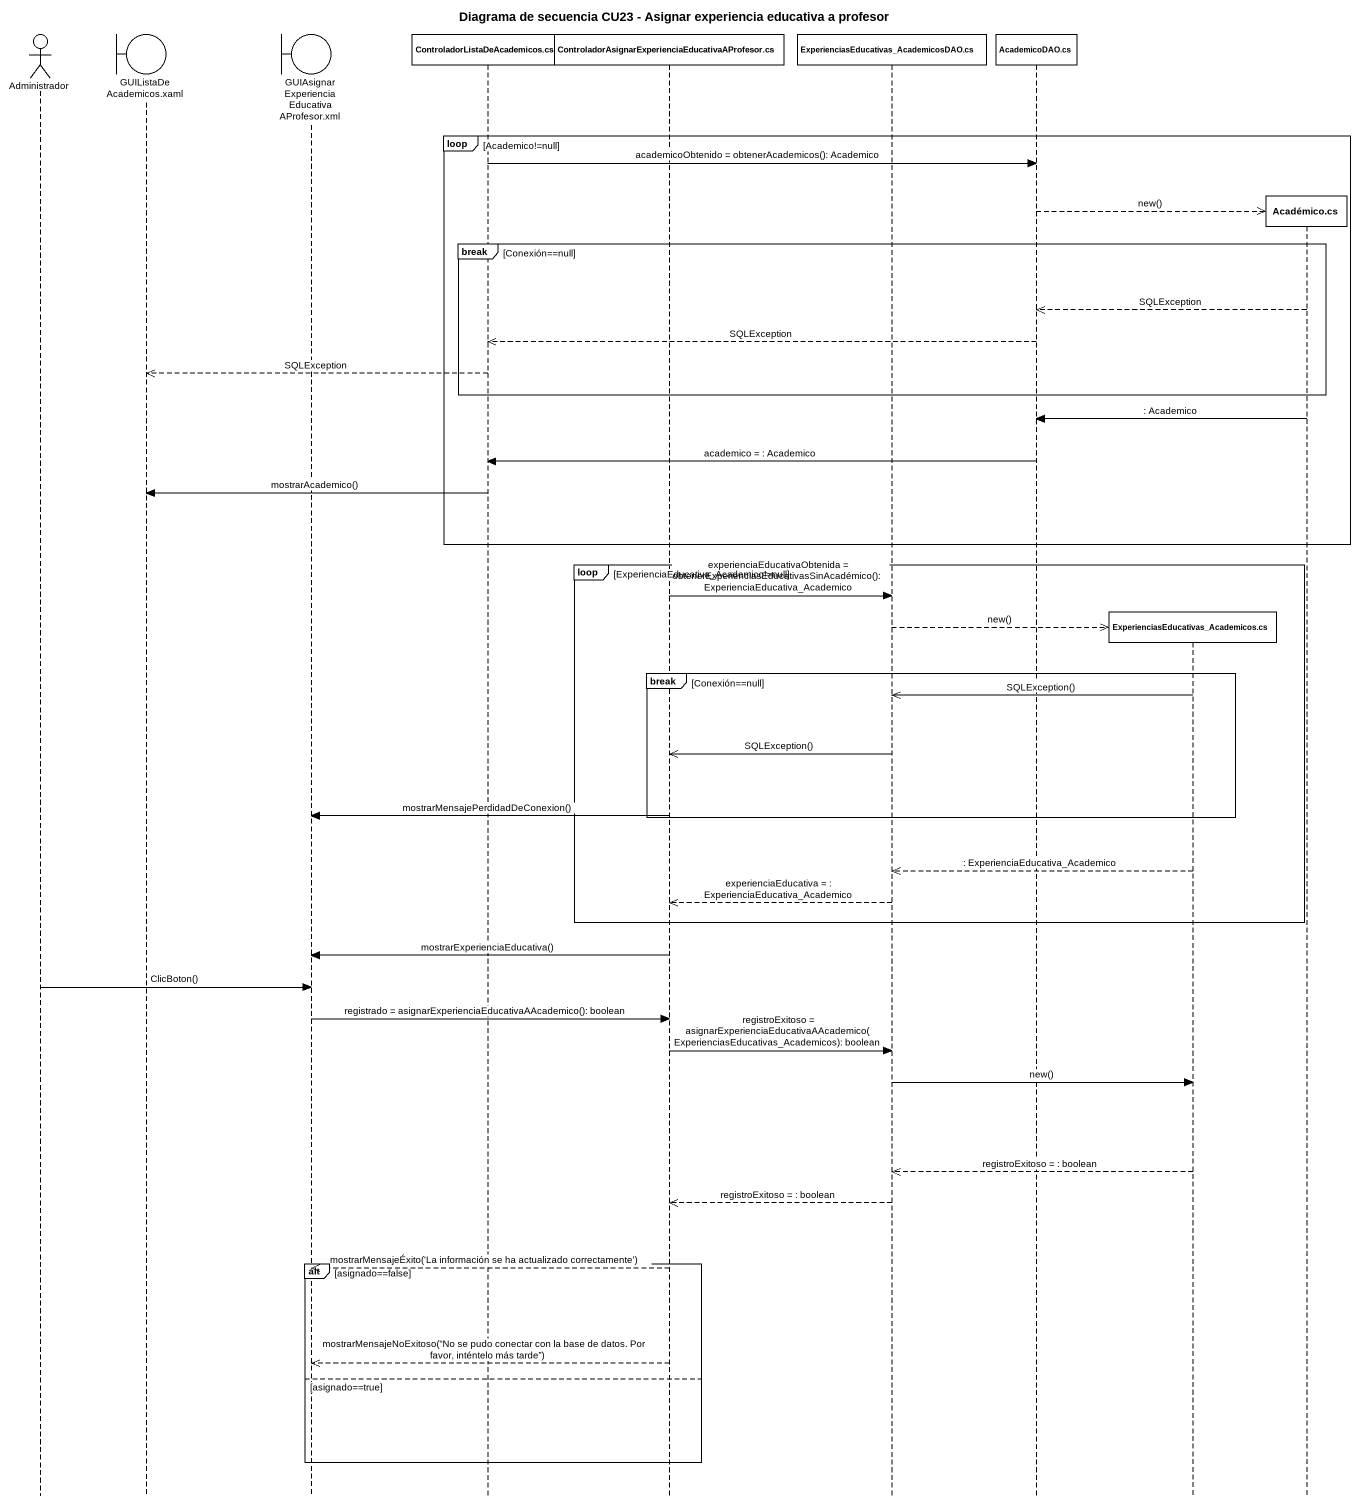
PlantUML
@startuml
title Diagrama de secuencia CU23 - Asignar experiencia educativa a profesor
hide footbox
actor Administrador
boundary "GUIListaDeAcademicos.xaml" as GUIListaDeAcademicos_xaml
boundary "GUIAsignarExperienciaEducativaAProfesor.xml" as GUIAsignarExperienciaEducati
participant "ControladorListaDeAcademicos.cs" as ControladorListaDeAcademicos
participant "ControladorAsignarExperienciaEducativaAProfesor.cs" as ControladorAsignarExperienci
participant "ExperienciasEducativas_AcademicosDAO.cs" as ExperienciasEducativas
participant "AcademicoDAO.cs" as AcademicoDAO_cs
participant "ExperienciasEducativas_Academicos.cs" as ExperienciasEducativas_2
participant "Académico.cs" as Académico_cs

loop Academico!=null
  ControladorListaDeAcademicos -> AcademicoDAO_cs : academicoObtenido = obtenerAcademicos(): Academico
  AcademicoDAO_cs -->> Académico_cs ** : new()
  break Conexión==null
    Académico_cs -->> AcademicoDAO_cs : SQLException
    AcademicoDAO_cs -->> ControladorListaDeAcademicos : SQLException
    ControladorListaDeAcademicos -->> GUIListaDeAcademicos_xaml : SQLException
  end
  Académico_cs -> AcademicoDAO_cs : : Academico
  AcademicoDAO_cs -> ControladorListaDeAcademicos : academico = : Academico
  ControladorListaDeAcademicos -> GUIListaDeAcademicos_xaml : mostrarAcademico()
end
loop ExperienciaEducativa_Academico!=null
  ControladorAsignarExperienci -> ExperienciasEducativas : experienciaEducativaObtenida = obtenerExperienciasEducativasSinAcadémico(): ExperienciaEducativa_Academico
  ExperienciasEducativas -->> ExperienciasEducativas_2 ** : new()
  break Conexión==null
    ExperienciasEducativas_2 ->> ExperienciasEducativas : SQLException()
    ExperienciasEducativas ->> ControladorAsignarExperienci : SQLException()
    ControladorAsignarExperienci -> GUIAsignarExperienciaEducati : mostrarMensajePerdidadDeConexion()
  end
  ExperienciasEducativas_2 -->> ExperienciasEducativas : : ExperienciaEducativa_Academico
  ExperienciasEducativas -->> ControladorAsignarExperienci : experienciaEducativa = : ExperienciaEducativa_Academico
end
ControladorAsignarExperienci -> GUIAsignarExperienciaEducati : mostrarExperienciaEducativa()
Administrador -> GUIAsignarExperienciaEducati : ClicBoton()
GUIAsignarExperienciaEducati -> ControladorAsignarExperienci : registrado = asignarExperienciaEducativaAAcademico(): boolean
ControladorAsignarExperienci -> ExperienciasEducativas : registroExitoso = asignarExperienciaEducativaAAcademico(ExperienciasEducativas_Academicos): boolean
ExperienciasEducativas -> ExperienciasEducativas_2 : new()
ExperienciasEducativas_2 -->> ExperienciasEducativas : registroExitoso = : boolean
ExperienciasEducativas -->> ControladorAsignarExperienci : registroExitoso = : boolean
alt asignado==false
  ControladorAsignarExperienci -->> GUIAsignarExperienciaEducati : mostrarMensajeÉxito('La información se ha actualizado correctamente')
  ControladorAsignarExperienci -->> GUIAsignarExperienciaEducati : mostrarMensajeNoExitoso(“No se pudo conectar con la base de datos. Por favor, inténtelo más tarde”)
else asignado==true
end
@enduml
